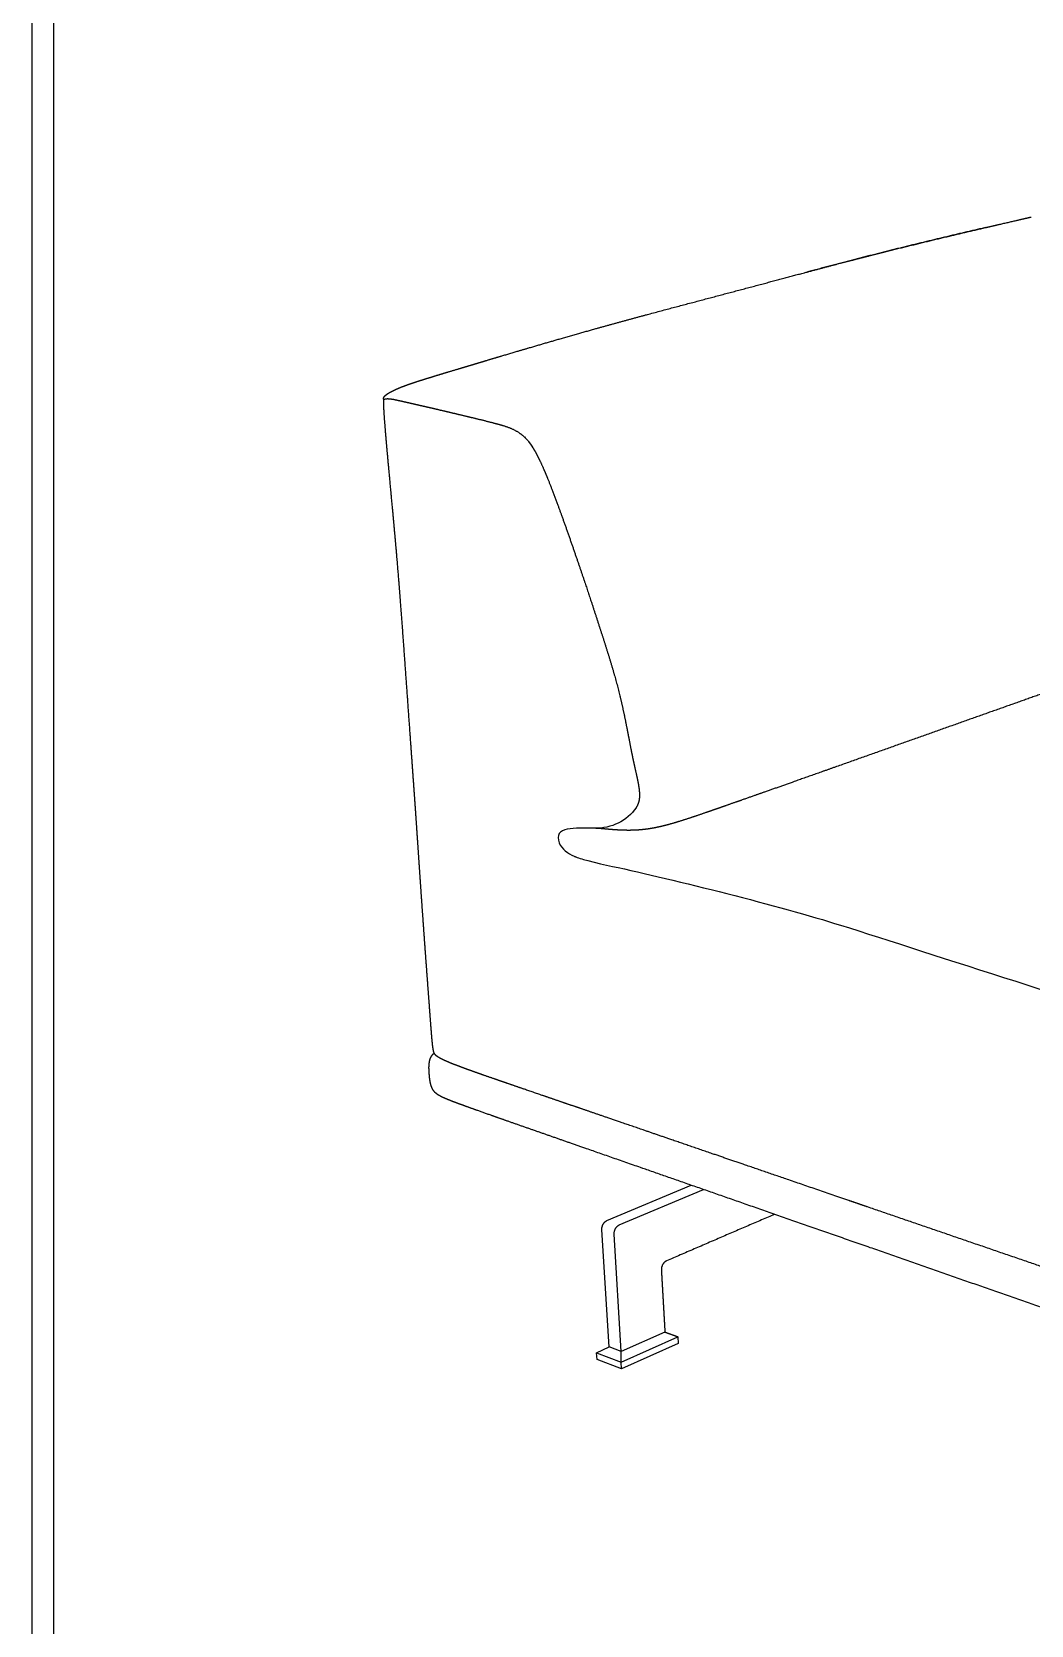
# Model space of a CAD drawing. Header units: millimetres. Extents: x 0 to 2575, y 0 to 3642.
# Drawn here: x 0 to 596, y 890 to 1840 of the extents above; entities that cross this region are included whole.
import ezdxf

# ---------------------------------------------------------------- set-up
doc = ezdxf.new("R2010")
doc.units = ezdxf.units.MM
doc.layers.add('4513 Delphi Corner module 85 x 85 cm', color=7, linetype='Continuous', true_color=0x000000)

msp = doc.modelspace()

# ---------------------------------------------------------------- linework, layer by layer
at = {"layer": '4513 Delphi Corner module 85 x 85 cm'}
for points in [[(0, 0), (2575.09, 0), (2575.09, 3641.92), (0, 3641.92)], [(12.82, 12.82), (2562.27, 12.82), (2562.27, 3629.1), (12.82, 3629.1)]]:
    msp.add_lwpolyline(points, close=True, dxfattribs=at)
for points in [[(294.56, 1597.72), (294.9, 1597.35), (295.04, 1597.19), (295.79, 1596.31), (296.12, 1595.89), (296.54, 1595.36), (297.28, 1594.35), (298.02, 1593.26), (298.74, 1592.15), (298.77, 1592.1), (299.51, 1590.87)], [(331.38, 1346.03), (338.95, 1344.18), (346.08, 1342.64)]]:
    msp.add_lwpolyline(points, dxfattribs=at)
at = {"layer": '4513 Delphi Corner module 85 x 85 cm', "color": 178, "lineweight": -3, "true_color": 0x000000}
for points in [[(342.88, 1131.45), (393.1, 1152.49)], [(350.24, 1128.81), (400.44, 1149.93)], [(336.71, 1052.52), (351.32, 1046.98), (385.14, 1062.04), (385.36, 1058.03), (351.56, 1042.94), (336.96, 1048.5), (336.71, 1052.52), (344.09, 1056.11), (339.82, 1125.97)], [(377.42, 1064.91), (385.14, 1062.04), (377.43, 1064.89), (377.42, 1064.88), (351.4, 1053.34), (347.17, 1123.32)], [(351.56, 1042.94), (351.32, 1046.98), (351.4, 1053.34), (344.09, 1056.11)]]:
    msp.add_lwpolyline(points, dxfattribs=at)
for points, weights, knots in [([(569.12, 1723.64), (572.83, 1724.5), (576.53, 1725.36), (585.94, 1727.54), (591.11, 1728.73), (595.75, 1729.79)], [4014.61927982, 4019.59317282, 4024.57422618, 4037.31627455, 4044.38019583, 4050.73713088], [1988.818274, 1988.818274, 1988.818274, 1988.818274, 2007.521104, 2007.521104, 2036.63313, 2036.63313, 2036.63313, 2036.63313]), ([(500.08, 1706.91), (512.03, 1709.96), (523.69, 1712.84), (546.88, 1718.43), (557.92, 1721.03), (569.12, 1723.64)], [3927.63575776, 3941.9352283, 3956.1860483, 3985.37702572, 3999.72039751, 4014.61927982], [1871.118924, 1871.118924, 1871.118924, 1871.118924, 1929.874577, 1929.874577, 1988.818274, 1988.818274, 1988.818274, 1988.818274]), ([(460.56, 1696.58), (468.11, 1698.59), (475.17, 1700.45), (488.54, 1703.95), (494.66, 1705.53), (500.08, 1706.91)], [3880.9948574, 3889.85988077, 3898.15520964, 3913.94003163, 3921.18361304, 3927.63575776], [1806.78701, 1806.78701, 1806.78701, 1806.78701, 1838.33681, 1838.33681, 1871.118924, 1871.118924, 1871.118924, 1871.118924]), ([(336.22, 1663.25), (351.04, 1667.4), (366.04, 1671.45), (394.79, 1679.12), (409.02, 1682.87), (423.13, 1686.61)], [3740.31760347, 3755.94160896, 3772.3360613, 3804.53734204, 3820.883628, 3837.26949328], [1672.646322, 1672.646322, 1672.646322, 1672.646322, 1739.046023, 1739.046023, 1806.317159, 1806.317159, 1806.317159, 1806.317159]), ([(260.32, 1641.07), (262, 1641.57), (263.69, 1642.08), (267.39, 1643.18), (269.17, 1643.72), (274.62, 1645.34), (278.46, 1646.49), (288.47, 1649.47), (294.81, 1651.34), (313.51, 1656.82), (325.17, 1660.16), (336.22, 1663.25)], [3662.60033752, 3664.31085678, 3666.01866933, 3669.76061129, 3671.56664156, 3677.07255161, 3680.96040221, 3691.11021402, 3697.55492501, 3716.70884928, 3728.75016957, 3740.31760347], [1562.641634, 1562.641634, 1562.641634, 1562.641634, 1568.355539, 1568.355539, 1575.17429, 1575.17429, 1592.145895, 1592.145895, 1619.892367, 1619.892367, 1672.646322, 1672.646322, 1672.646322, 1672.646322]), ([(220.16, 1628.38), (221.54, 1628.92), (222.95, 1629.43), (224.87, 1630.11), (225.36, 1630.27), (226.46, 1630.65), (227.18, 1630.9), (230.59, 1632.03), (233.31, 1632.88), (235.89, 1633.69), (237.48, 1634.18), (238.95, 1634.63), (240.28, 1635.04), (244.11, 1636.21), (247.7, 1637.29), (254.22, 1639.24), (257.29, 1640.16), (260.32, 1641.07)], [3624.26350428, 3625.41669785, 3626.62046675, 3628.30598683, 3628.73233991, 3629.71126773, 3630.36487114, 3633.45612937, 3636.00070604, 3638.45973191, 3639.97701035, 3641.38626763, 3642.68107678, 3646.38988614, 3649.94490468, 3656.43982229, 3659.53592173, 3662.60033752], [1506.80623, 1506.80623, 1506.80623, 1506.80623, 1511.80492, 1511.80492, 1513.794587, 1513.794587, 1517.063083, 1517.063083, 1528.242447, 1528.242447, 1528.242447, 1534.344541, 1534.344541, 1534.344541, 1549.039703, 1549.039703, 1562.641634, 1562.641634, 1562.641634, 1562.641634]), ([(210.44, 1623.08), (210.5, 1623.15), (210.59, 1623.24), (210.66, 1623.31), (210.86, 1623.5), (211.08, 1623.68), (211.31, 1623.86), (211.6, 1624.09), (211.93, 1624.31), (212.25, 1624.53), (212.31, 1624.57), (212.37, 1624.61), (212.51, 1624.7), (212.59, 1624.75), (212.69, 1624.81), (213.48, 1625.3), (214.39, 1625.79), (215.27, 1626.23), (215.99, 1626.59), (216.73, 1626.94), (217.48, 1627.26), (218.35, 1627.65), (219.25, 1628.02), (220.16, 1628.38)], [3614.27131048, 3614.39213083, 3614.54026141, 3614.65803296, 3614.97643584, 3615.28864549, 3615.59576192, 3615.99206758, 3616.39243501, 3616.77651758, 3616.84122116, 3616.91528083, 3617.0781133, 3617.17044911, 3617.27518668, 3618.16949333, 3619.07697632, 3619.92560353, 3620.61059424, 3621.294568, 3621.96009776, 3622.73813826, 3623.50954382, 3624.26350428], [1491.946872, 1491.946872, 1491.946872, 1491.946872, 1492.454502, 1492.454502, 1492.454502, 1493.721165, 1493.721165, 1493.721165, 1495.369451, 1495.369451, 1495.369451, 1495.733158, 1495.733158, 1496.081171, 1496.081171, 1496.081171, 1500.014009, 1500.014009, 1500.014009, 1503.150073, 1503.150073, 1503.150073, 1506.80623, 1506.80623, 1506.80623, 1506.80623]), ([(209.73, 1621.14), (209.72, 1621.2), (209.69, 1621.28), (209.66, 1621.37), (209.65, 1621.44), (209.64, 1621.5), (209.64, 1621.6), (209.64, 1621.66), (209.65, 1621.7), (209.66, 1621.76), (209.67, 1621.81), (209.69, 1621.87), (209.69, 1621.87), (209.69, 1621.88), (209.7, 1621.9), (209.71, 1621.92), (209.71, 1621.93), (209.74, 1622.03), (209.79, 1622.13), (209.83, 1622.21), (209.87, 1622.29), (209.92, 1622.38), (209.96, 1622.45)], [3611.82488145, 3611.74632233, 3611.68867426, 3611.69150453, 3611.69347172, 3611.72412621, 3611.80309454, 3611.85807604, 3611.91282061, 3611.98236571, 3612.0540086, 3612.12945863, 3612.14179199, 3612.15294482, 3612.18385108, 3612.20502386, 3612.22633289, 3612.38230519, 3612.55923898, 3612.72726697, 3612.89164783, 3613.07809764, 3613.24865556], [1488.226806, 1488.226806, 1488.226806, 1488.226806, 1488.529665, 1488.529665, 1488.529665, 1488.746482, 1488.746482, 1488.98521, 1488.98521, 1488.98521, 1489.278541, 1489.278541, 1489.278541, 1489.318533, 1489.318533, 1489.403001, 1489.403001, 1489.403001, 1490.013958, 1490.013958, 1490.013958, 1490.623198, 1490.623198, 1490.623198, 1490.623198]), ([(209.8, 1617.48), (209.76, 1618.37), (209.73, 1619.5), (209.74, 1620.38), (209.75, 1620.5), (209.75, 1620.63), (209.75, 1620.84), (209.75, 1620.92), (209.75, 1621.05), (209.74, 1621.09), (209.73, 1621.14)], [3612.35931495, 3612.19479493, 3612.01782913, 3612.00933278, 3612.0081563, 3612.01270133, 3612.00896417, 3612.00544117, 3611.9369205, 3611.88449515, 3611.83151292], [1484.194356, 1484.194356, 1484.194356, 1484.194356, 1487.351157, 1487.351157, 1487.351157, 1487.792796, 1487.792796, 1488.027466, 1488.027466, 1488.226806, 1488.226806, 1488.226806, 1488.226806]), ([(211.47, 1594.8), (211.15, 1598.44), (210.83, 1602.29), (210.28, 1609.35), (209.93, 1614.04), (209.8, 1617.48)], [3619.05676487, 3617.80336577, 3616.52090611, 3614.35359991, 3612.99516709, 3612.35931495], [1459.056213, 1459.056213, 1459.056213, 1459.056213, 1472.177193, 1472.177193, 1484.194356, 1484.194356, 1484.194356, 1484.194356]), ([(209.96, 1622.45), (209.96, 1622.46), (209.97, 1622.46), (209.97, 1622.47), (209.98, 1622.48), (209.99, 1622.5), (210, 1622.51), (210.01, 1622.53), (210.02, 1622.54), (210.03, 1622.56), (210.06, 1622.61), (210.09, 1622.66), (210.18, 1622.78), (210.21, 1622.82), (210.26, 1622.88), (210.32, 1622.95), (210.38, 1623.02), (210.44, 1623.08)], [3613.24865556, 3613.25478654, 3613.26090277, 3613.2902674, 3613.31330137, 3613.35731715, 3613.37831376, 3613.41874958, 3613.43818395, 3613.4574476, 3613.55321598, 3613.617068, 3613.78403003, 3613.84968409, 3613.94034762, 3614.04898613, 3614.16022394, 3614.27131048], [1490.623198, 1490.623198, 1490.623198, 1490.623198, 1490.644238, 1490.644238, 1490.724473, 1490.724473, 1490.79914, 1490.79914, 1490.869672, 1490.869672, 1490.869672, 1491.189322, 1491.189322, 1491.514706, 1491.514706, 1491.514706, 1491.946872, 1491.946872, 1491.946872, 1491.946872]), ([(216.17, 1543.8), (215.82, 1547.71), (215.41, 1552.1), (214.49, 1561.99), (214.07, 1566.52), (213.01, 1577.95), (212.14, 1587.24), (211.47, 1594.8)], [3638.09451142, 3636.57349976, 3634.87764196, 3631.09320797, 3629.3782561, 3625.0927113, 3621.66441186, 3619.05676487], [1401.313682, 1401.313682, 1401.313682, 1401.313682, 1416.058794, 1416.058794, 1431.245255, 1431.245255, 1459.056213, 1459.056213, 1459.056213, 1459.056213]), ([(219.8, 1500.65), (219.28, 1507.42), (218.74, 1514.18), (217.53, 1528.65), (216.85, 1536.28), (216.17, 1543.8)], [3655.21472906, 3652.50727846, 3649.7953105, 3644.03064497, 3641.02221105, 3638.09451142], [1351.745218, 1351.745218, 1351.745218, 1351.745218, 1374.840252, 1374.840252, 1401.313682, 1401.313682, 1401.313682, 1401.313682]), ([(631.75, 1455.93), (620.54, 1451.99), (609.41, 1448.06), (585.83, 1439.73), (573.33, 1435.3), (560.86, 1430.88)], [3896.47443529, 3882.28978495, 3868.20602435, 3838.53041617, 3822.89618947, 3807.35193195], [856.112249, 856.112249, 856.112249, 856.112249, 912.800289, 912.800289, 976.589308, 976.589308, 976.589308, 976.589308]), ([(478.85, 1401.79), (467.39, 1397.73), (456.53, 1393.88), (439.71, 1387.94), (433.76, 1385.84), (424.82, 1382.69), (421.19, 1381.42), (414.25, 1378.99), (410.95, 1377.83), (407.58, 1376.66)], [3707.80187516, 3694.31939372, 3681.65534592, 3662.33258792, 3655.56855389, 3645.49818257, 3641.43840119, 3633.74517297, 3630.10463274, 3626.43922495], [1110.239229, 1110.239229, 1110.239229, 1110.239229, 1155.49031, 1155.49031, 1184.127035, 1184.127035, 1203.238452, 1203.238452, 1220.123956, 1220.123956, 1220.123956, 1220.123956]), ([(228.56, 1379.35), (228.39, 1381.73), (228.22, 1384.14), (227.87, 1389), (227.69, 1391.52), (227.5, 1394.15)], [3703.70015025, 3702.75364931, 3701.78517325, 3699.83478201, 3698.82208975, 3697.76354934], [1210.057917, 1210.057917, 1210.057917, 1210.057917, 1218.87868, 1218.87868, 1227.527488, 1227.527488, 1227.527488, 1227.527488]), ([(229.19, 1370.16), (229.09, 1371.67), (228.99, 1373.19), (228.77, 1376.3), (228.66, 1377.84), (228.56, 1379.35)], [3707.30254156, 3706.71993838, 3706.12742103, 3704.91038846, 3704.30251285, 3703.70015025], [1199.210891, 1199.210891, 1199.210891, 1199.210891, 1204.610481, 1204.610481, 1210.057917, 1210.057917, 1210.057917, 1210.057917]), ([(407.58, 1376.66), (404.68, 1375.65), (401.64, 1374.59), (394.93, 1372.3), (390.81, 1370.92), (384.65, 1368.99), (382.24, 1368.27), (377.92, 1367.08), (375.89, 1366.56), (373.54, 1366.04), (373.27, 1365.99), (371.73, 1365.66), (370.45, 1365.41), (367.98, 1365), (366.83, 1364.83), (364.19, 1364.5), (362.75, 1364.37), (361.33, 1364.28)], [3626.43922495, 3623.28309341, 3620.04192701, 3613.10331712, 3609.00201733, 3603.49565851, 3601.47158596, 3598.33341116, 3597.02422891, 3595.86250411, 3595.7342862, 3595.03414286, 3594.56726946, 3593.95176201, 3593.78143916, 3593.66082918, 3593.79254187, 3594.08114706], [1220.123956, 1220.123956, 1220.123956, 1220.123956, 1233.108783, 1233.108783, 1249.32827, 1249.32827, 1258.567826, 1258.567826, 1265.841578, 1265.841578, 1266.777924, 1266.777924, 1271.149892, 1271.149892, 1275.02767, 1275.02767, 1280.04771, 1280.04771, 1280.04771, 1280.04771]), ([(337.31, 1365.25), (336.81, 1365.28), (336.35, 1365.3), (335.83, 1365.32), (335.69, 1365.32)], [1, 3610.67680527, 3611.53579644, 3612.87602826, 1], [1313.348987, 1313.348987, 1313.348987, 1313.348987, 1316.489524, 1320.346207, 1320.346207, 1320.346207, 1320.346207]), ([(353.96, 1364.12), (351, 1364.18), (348.11, 1364.36), (344.06, 1364.69), (342.67, 1364.81), (339.93, 1365.06), (338.4, 1365.19), (337.31, 1365.25)], [3596.61889184, 3598.04721606, 3599.78594936, 3602.76574941, 3603.9028182, 3606.46907647, 3608.12041794, 3609.87638258], [1288.85996, 1288.85996, 1288.85996, 1288.85996, 1300.25591, 1300.25591, 1306.347508, 1306.347508, 1313.348987, 1313.348987, 1313.348987, 1313.348987]), ([(239.18, 1234.11), (239.02, 1235.13), (238.88, 1236.37), (238.68, 1238.32), (238.59, 1239.32), (238.5, 1240.27), (238.27, 1242.92), (238.05, 1246.01), (237.85, 1248.63)], [3762.17542378, 3761.89455112, 3761.45770413, 3760.73666472, 3760.35191251, 3759.97568398, 3758.9219402, 3757.62345349, 3756.50304082], [1035.833829, 1035.833829, 1035.833829, 1035.833829, 1039.63502, 1039.63502, 1043.228689, 1043.228689, 1043.228689, 1053.420691, 1053.420691, 1053.420691, 1053.420691]), ([(236.98, 1225.75), (237.07, 1226.36), (237.2, 1227), (237.4, 1227.61), (237.61, 1228.28), (237.9, 1228.93), (238.29, 1229.52), (238.3, 1229.54), (238.31, 1229.56), (238.33, 1229.58), (238.55, 1229.91), (238.79, 1230.21), (239.06, 1230.49), (239.34, 1230.79), (239.62, 1231.05), (239.91, 1231.28)], [3767.35431614, 3767.23182684, 3767.16201436, 3767.17190807, 3767.18285379, 3767.28966028, 3767.54963256, 3767.55920481, 3767.56885075, 3767.57857281, 3767.7256764, 3767.88980166, 3768.08656711, 3768.29763795, 3768.53409639, 3768.81486668], [0, 0, 0, 0, 2.196376, 2.196376, 2.196376, 4.610686, 4.610686, 4.610686, 4.700055, 4.700055, 4.700055, 6.053384, 6.053384, 6.053384, 7.471346, 7.471346, 7.471346, 7.471346]), ([(242.7, 1228.61), (242.3, 1228.85), (241.89, 1229.12), (241.52, 1229.4), (241.21, 1229.63), (240.88, 1229.91), (240.6, 1230.23), (240.56, 1230.28), (240.52, 1230.33), (240.48, 1230.38), (240.23, 1230.68), (240, 1231.04), (239.81, 1231.53), (239.73, 1231.71), (239.67, 1231.9), (239.61, 1232.09), (239.41, 1232.74), (239.28, 1233.48), (239.18, 1234.11)], [3758.38942938, 3758.92964938, 3759.51044252, 3760.05617721, 3760.50274089, 3761.00558131, 3761.41494389, 3761.47324411, 3761.53066703, 3761.58677953, 3761.94146935, 3762.22658813, 3762.36844534, 3762.42198886, 3762.45231347, 3762.46482401, 3762.50608451, 3762.35115106, 3762.17542378], [1026.061047, 1026.061047, 1026.061047, 1026.061047, 1028.565265, 1028.565265, 1028.565265, 1030.66108, 1030.66108, 1030.66108, 1030.948103, 1030.948103, 1030.948103, 1032.750572, 1032.750572, 1032.750572, 1033.446202, 1033.446202, 1033.446202, 1035.833829, 1035.833829, 1035.833829, 1035.833829]), ([(248.87, 1225.67), (248.51, 1225.82), (248.15, 1225.97), (247.79, 1226.13), (246.58, 1226.64), (245.33, 1227.21), (244.24, 1227.77), (243.86, 1227.96), (243.48, 1228.16), (243.13, 1228.36), (242.98, 1228.44), (242.84, 1228.53), (242.7, 1228.61)], [3750.48774672, 3750.89812666, 3751.31067008, 3751.7258571, 3753.11791913, 3754.63804206, 3756.12830652, 3756.64638934, 3757.18089094, 3757.72062394, 3757.9410686, 3758.16426623, 3758.38942938], [1014.027578, 1014.027578, 1014.027578, 1014.027578, 1016.006498, 1016.006498, 1016.006498, 1022.79897, 1022.79897, 1022.79897, 1025.117656, 1025.117656, 1025.117656, 1026.061047, 1026.061047, 1026.061047, 1026.061047]), ([(236.93, 1219.01), (236.86, 1220.08), (236.78, 1221.16), (236.76, 1222.26), (236.76, 1222.8), (236.76, 1223.34), (236.79, 1223.88)], [3769.27575931, 3768.83228751, 3768.46556629, 3768.15618452, 3768.00625697, 3767.87141545, 3767.7486793], [1699.747605, 1699.747605, 1699.747605, 1699.747605, 1703.660468, 1703.660468, 1703.660468, 1705.561618, 1705.561618, 1705.561618, 1705.561618]), ([(237.95, 1212.26), (237.61, 1213.42), (237.38, 1214.57), (237.23, 1215.75), (237.09, 1216.86), (237.01, 1217.93), (236.93, 1219.01)], [3771.16828533, 3770.96001075, 3770.71463255, 3770.39087367, 3770.0841763, 3769.72120724, 3769.27575931], [1691.69318, 1691.69318, 1691.69318, 1691.69318, 1695.83087, 1695.83087, 1695.83087, 1699.747605, 1699.747605, 1699.747605, 1699.747605]), ([(283.12, 1213.34), (282.51, 1213.55), (281.89, 1213.76), (281.28, 1213.97), (278.45, 1214.95), (275.63, 1215.92), (270.01, 1217.87), (267.21, 1218.85), (264.43, 1219.83), (262.89, 1220.38), (261.36, 1220.93), (258.32, 1222.03), (256.81, 1222.59), (255.3, 1223.15)], [3715.89675522, 3716.49283632, 3717.08899415, 3717.68526874, 3720.4402404, 3723.19766629, 3728.72529058, 3731.49530454, 3734.27778684, 3735.81691458, 3737.35994458, 3740.45775592, 3742.01253935, 3743.57671648], [955.806927, 955.806927, 955.806927, 955.806927, 958.860769, 958.860769, 958.860769, 972.970484, 972.970484, 987.080209, 987.080209, 987.080209, 994.884935, 994.884935, 1002.689708, 1002.689708, 1002.689708, 1002.689708]), ([(257.31, 1200.05), (254.84, 1200.94), (251.96, 1202), (249.56, 1202.94), (248.74, 1203.27), (247.88, 1203.61), (246.19, 1204.32), (245.21, 1204.76), (244.33, 1205.19), (243.85, 1205.43), (243.36, 1205.69), (242.89, 1205.96), (242.73, 1206.05), (242.57, 1206.14), (242.42, 1206.24), (241.9, 1206.57), (241.37, 1206.93), (240.85, 1207.38), (240.81, 1207.42), (240.76, 1207.47), (240.72, 1207.51), (240.41, 1207.79), (240.11, 1208.09), (239.84, 1208.43), (239.48, 1208.87), (239.16, 1209.35), (238.88, 1209.89), (238.85, 1209.94), (238.82, 1210), (238.76, 1210.12), (238.73, 1210.17), (238.68, 1210.28), (238.66, 1210.33), (238.63, 1210.38), (238.36, 1210.99), (238.13, 1211.63), (237.95, 1212.26)], [3753.52058619, 3756.01915627, 3758.96455723, 3761.45238514, 3762.30460009, 3763.19116522, 3764.96307682, 3765.98943617, 3766.88219269, 3767.36333893, 3767.86344061, 3768.32559381, 3768.47965153, 3768.63315279, 3768.78309218, 3769.27913144, 3769.74805184, 3770.13674058, 3770.1714063, 3770.20542511, 3770.23883489, 3770.46123229, 3770.65226981, 3770.82483725, 3771.04585991, 3771.18615303, 3771.25643402, 3771.26414115, 3771.27096538, 3771.28222253, 3771.28683649, 3771.29469534, 3771.29795616, 3771.30058965, 3771.33027316, 3771.28151234, 3771.16828533], [1656.194745, 1656.194745, 1656.194745, 1656.194745, 1669.530866, 1669.530866, 1669.530866, 1673.907031, 1673.907031, 1678.690857, 1678.690857, 1678.690857, 1681.22553, 1681.22553, 1681.22553, 1682.05811, 1682.05811, 1682.05811, 1684.815363, 1684.815363, 1684.815363, 1685.061153, 1685.061153, 1685.061153, 1686.692613, 1686.692613, 1686.692613, 1688.772838, 1688.772838, 1688.772838, 1689.003009, 1689.003009, 1689.207132, 1689.207132, 1689.408671, 1689.408671, 1689.408671, 1691.69318, 1691.69318, 1691.69318, 1691.69318]), ([(315.03, 1202.39), (309.67, 1204.23), (304.33, 1206.06), (293.69, 1209.71), (288.4, 1211.53), (283.12, 1213.34)], [3685.21900663, 3690.32871402, 3695.43883521, 3705.66320846, 3710.77731845, 3715.89675522], [903.351139, 903.351139, 903.351139, 903.351139, 929.579033, 929.579033, 955.806927, 955.806927, 955.806927, 955.806927]), ([(330.74, 1174.25), (322.63, 1177.08), (314.98, 1179.75), (299.4, 1185.19), (291.25, 1188.03), (283.34, 1190.81), (278.8, 1192.4), (274.49, 1193.92), (265.94, 1196.94), (261.56, 1198.5), (257.31, 1200.05)], [3682.22461961, 3689.92096612, 3697.21639066, 3712.17057365, 3720.04189794, 3727.7379508, 3732.17179921, 3736.3938045, 3744.84580414, 3749.21013991, 3753.52058619], [1534.524987, 1534.524987, 1534.524987, 1534.524987, 1570.423435, 1570.423435, 1612.36299, 1612.36299, 1612.36299, 1633.180853, 1633.180853, 1656.194745, 1656.194745, 1656.194745, 1656.194745])]:
    msp.add_rational_spline(points, weights, degree=3, knots=knots, dxfattribs=at)
for points, weights, degree in [([(568.57, 1723.5), (545.74, 1718.18), (523.07, 1712.77), (499.49, 1706.76)], [4015.35427869, 3986.11102892, 3957.58544786, 3928.3453276], 3), ([(499.49, 1706.76), (487.42, 1703.68), (475.1, 1700.44), (462.38, 1697.06)], [3928.3453276, 3913.54648464, 3898.56461127, 3883.18820823], 3), ([(423.13, 1686.61), (436.31, 1690.11), (448.62, 1693.41), (460.56, 1696.58)], [3836.84993974, 3852.02639736, 3866.68496449, 3880.9948574], 3), ([(307.59, 1573.89), (307.59, 1573.89), (307.59, 1573.89), (307.59, 1573.89)], [3529.33654014, 3529.33662923, 3529.33668449, 3529.33670526], 3), ([(222.77, 1460.3), (221.81, 1473.7), (220.84, 1487.16), (219.8, 1500.65)], [3671.27281358, 3665.94615526, 3660.61372323, 3655.21472906], 3), ([(225.47, 1422.53), (224.56, 1435.26), (223.66, 1447.84), (222.77, 1460.3)], [3686.35784101, 3681.26398757, 3676.23380727, 3671.27281358], 3), ([(560.86, 1430.88), (533.99, 1421.36), (506.73, 1411.68), (478.85, 1401.79)], [3807.35193195, 3774.29710299, 3741.03730069, 3707.80187516], 3), ([(227.5, 1394.15), (226.84, 1403.38), (226.16, 1412.85), (225.47, 1422.53)], [3697.76354934, 3694.05040647, 3690.24608717, 3686.35784101], 3), ([(358.42, 1406.75), (358.42, 1406.75), (358.42, 1406.75), (358.42, 1406.75)], [3551.33077306, 3551.33082728, 3551.3308815, 3551.33093572], 3), ([(230.05, 1357.5), (229.76, 1361.82), (229.47, 1366.04), (229.19, 1370.16)], [3712.18486142, 3710.52108176, 3708.89634523, 3707.30254156], 3), ([(361.33, 1364.28), (358.76, 1364.11), (356.28, 1364.08), (353.96, 1364.12)], [3594.08114706, 3594.60594127, 3595.50286118, 3596.61889184], 3), ([(231.25, 1339.74), (230.86, 1345.49), (230.46, 1351.41), (230.05, 1357.5)], [3719.05381236, 3716.80978141, 3714.52934248, 3712.18486142], 3), ([(232.79, 1317.55), (232.28, 1324.81), (231.76, 1332.2), (231.25, 1339.74)], [3727.84309766, 3724.93157055, 3721.99695163, 3719.05381236], 3), ([(234.54, 1293.09), (233.95, 1301.18), (233.37, 1309.33), (232.79, 1317.55)], [3737.78929462, 3734.46017362, 3731.14377416, 3727.84309766], 3), ([(236.31, 1269.07), (235.71, 1277.11), (235.12, 1285.12), (234.54, 1293.09)], [3747.80132373, 3744.40928954, 3741.0722333, 3737.78929462], 3), ([(237.85, 1248.63), (237.33, 1255.57), (236.81, 1262.38), (236.31, 1269.07)], [3756.50304082, 3753.54247731, 3750.63030446, 3747.80132373], 3), ([(236.79, 1223.88), (236.82, 1224.46), (236.88, 1225.04), (236.97, 1225.63)], [3767.7486793, 3767.5055871, 3767.25815074, 3767.00481658], 3), ([(236.97, 1225.63), (236.97, 1225.67), (236.97, 1225.71), (236.98, 1225.75)], [3767.00481658, 3767.12105014, 3767.23748097, 3767.35431614], 3), ([(236.98, 1225.75), (236.99, 1225.8), (237, 1225.84), (237.01, 1225.89)], [3767.35431614, 3767.48790303, 3767.62201851, 3767.7569721], 3), ([(241.75, 1229.23), (241.75, 1229.23), (241.76, 1229.23), (241.76, 1229.23)], [3777.41090146, 3777.4140722, 3777.41724387, 3777.42041647], 3), ([(255.3, 1223.15), (253.21, 1223.94), (250.88, 1224.84), (248.87, 1225.67)], [3743.57671648, 3745.76308422, 3748.22521276, 3750.48774672], 3), ([(328.8, 1197.67), (324.2, 1199.25), (319.61, 1200.82), (315.03, 1202.39)], [3672.15907212, 3676.51228347, 3680.86547637, 3685.21900663], 3), ([(352.02, 1189.7), (343.48, 1192.63), (335.83, 1195.26), (328.8, 1197.67)], [3650.33193267, 3658.32769648, 3665.5246225, 3672.15907212], 3), ([(405.64, 1171.31), (383.7, 1178.83), (366.56, 1184.71), (352.02, 1189.7)], [3600.91527706, 3620.97034653, 3636.79584788, 3650.33193267], 3), ([(499.78, 1115.27), (434.9, 1137.91), (372.06, 1159.83), (330.74, 1174.25)], [3528.72382828, 3586.10146201, 3643.47909574, 3682.22461961], 3), ([(486.99, 1143.4), (455.02, 1154.37), (427.83, 1163.7), (405.64, 1171.31)], [3528.44559896, 3556.57557, 3580.8602076, 3600.91527706], 3), ([(498.26, 1139.53), (494.5, 1140.83), (490.74, 1142.11), (486.99, 1143.4)], [3518.63692315, 3521.90648116, 3525.17604005, 3528.44559896], 3), ([(339.82, 1125.97), (339.57, 1130.07), (342.88, 1131.45)], [3721.50128192, 2630.30116268, 3723.4944208], 2), ([(442.81, 1135.15), (410.88, 1121.4), (378.31, 1107.37)], [3834.37439221, 3796.94520065, 3759.5160091], 2), ([(591.83, 1107.44), (560.16, 1118.3), (528.98, 1129), (498.26, 1139.53)], [3439.25298123, 3465.71394739, 3492.175416, 3518.63692315], 3), ([(347.17, 1123.32), (346.93, 1127.42), (350.24, 1128.81)], [3714.48829032, 2625.34222876, 3716.48142919], 2), ([(684.2, 1050.92), (636.08, 1067.71), (566.81, 1091.88), (499.78, 1115.27)], [3375.22303695, 3413.96856082, 3471.34619455, 3528.72382828], 3), ([(378.31, 1107.37), (375.07, 1105.97), (375.3, 1101.93)], [3759.5160091, 2655.77227203, 3757.52287022], 2), ([(683.2, 1076.1), (652.29, 1086.7), (621.84, 1097.14), (591.83, 1107.44)], [3365.11834087, 3389.82964373, 3414.54105135, 3439.25298123], 3), ([(375.3, 1101.93), (376.36, 1083.37), (377.42, 1064.88)], [3757.52287022, 3765.31194348, 3773.10101674], 2)]:
    msp.add_rational_spline(points, weights, degree=degree, dxfattribs=at)
at = {"layer": '4513 Delphi Corner module 85 x 85 cm'}
for points, weights, knots in [([(209.73, 1621.14), (209.73, 1621.13), (209.76, 1621.11), (209.87, 1621.13), (210.18, 1621.23), (210.83, 1621.41), (211.62, 1621.5), (212.08, 1621.5)], [3611.82488145, 3611.57305517, 3610.90615768, 3609.82332638, 3608.16682812, 3606.11682871, 3604.52521024, 3603.74809196], [0.1740231, 0.1740231, 0.1740231, 0.1740231, 0.25, 0.375, 0.5, 0.75, 1, 1, 1, 1]), ([(299.51, 1590.87), (299.76, 1590.43), (300.01, 1589.99), (300.26, 1589.56), (301.64, 1587.09), (302.94, 1584.42), (305.28, 1579.23), (306.4, 1576.56), (307.46, 1573.95)], [3529.87764003, 3529.81964167, 3529.76164332, 3529.70364496, 3529.40473728, 3529.24262674, 3529.08623653, 3529.08324824, 3529.12472725], [22, 22, 22, 22, 23, 23, 23, 32.33638, 32.33638, 41.423568, 41.423568, 41.423568, 41.423568]), ([(307.46, 1573.95), (310.32, 1566.92), (313.39, 1558.63), (315.96, 1551.51), (318.84, 1543.51), (321.76, 1535.12), (324.51, 1527.08)], [3529.12472725, 3529.23637577, 3529.69454783, 3530.16510211, 3530.69319964, 3531.36150321, 3532.04773062], [41.423568, 41.423568, 41.423568, 41.423568, 66.87704, 66.87704, 66.87704, 94.295253, 94.295253, 94.295253, 94.295253]), ([(350.58, 1444.22), (352.2, 1437.58), (353.58, 1430.9), (354.87, 1424.27), (355.48, 1421.2), (356.06, 1418.13), (357.19, 1412.29), (357.75, 1409.46), (358.33, 1406.7)], [3541.60831648, 3542.86940532, 3544.39796985, 3546.11356928, 3546.91052947, 3547.7488937, 3549.42606686, 3550.27543922, 3551.13806035], [186.699719, 186.699719, 186.699719, 186.699719, 208.7258, 208.7258, 208.7258, 218.973433, 218.973433, 228.300054, 228.300054, 228.300054, 228.300054]), ([(358.33, 1406.7), (358.85, 1404.24), (359.41, 1401.77), (360.43, 1397.23), (360.92, 1395.03), (361.32, 1392.95), (361.66, 1391.15), (361.97, 1389.28), (362.27, 1385.97), (362.3, 1384.42), (362.13, 1382.97)], [3551.13876745, 3551.90861123, 3552.70801013, 3554.26780241, 3555.06294783, 3555.8802905, 3556.58718991, 3557.3706215, 3558.92672192, 3559.72120685, 3560.5828443], [228.300054, 228.300054, 228.300054, 228.300054, 236.681752, 236.681752, 243.892639, 243.892639, 243.892639, 250.153035, 250.153035, 255.5985, 255.5985, 255.5985, 255.5985]), ([(362.13, 1382.97), (362, 1381.96), (361.77, 1380.99), (361.34, 1379.82), (361.24, 1379.57), (361.04, 1379.12), (360.95, 1378.93), (360.76, 1378.56), (360.67, 1378.39), (360.47, 1378.05), (360.37, 1377.89), (360.27, 1377.73), (360.25, 1377.69), (360.23, 1377.66), (360.19, 1377.61)], [1, 3561.18533378, 3561.81349779, 3562.66824129, 3562.86155151, 3563.20994245, 3563.36398604, 3563.66491123, 3563.81162807, 3564.10428697, 3564.25197332, 3564.39893586, 3564.43282924, 3564.4636566, 1], [255.5985, 255.5985, 255.5985, 255.5985, 259.379809, 259.379809, 260.469679, 260.469679, 261.321303, 261.321303, 262.119451, 262.119451, 262.901914, 262.901914, 262.901914, 263.127032, 263.127032, 263.127032, 263.127032])]:
    msp.add_rational_spline(points, weights, degree=3, knots=knots, dxfattribs=at)
for points, weights in [([(212.08, 1621.5), (212.99, 1621.51), (215.36, 1621.19), (218.13, 1620.57), (219.45, 1620.27)], [3603.74809196, 3602.19385539, 3599.23490988, 3596.55251038, 3595.27481982]), ([(219.45, 1620.27), (222.1, 1619.67), (224.51, 1619.13), (227.05, 1618.55)], [3595.27481982, 3592.71943872, 3590.41809441, 3587.99098267]), ([(227.05, 1618.55), (229.59, 1617.97), (232.27, 1617.35), (235.26, 1616.66)], [3587.99098267, 3585.56387094, 3583.01099178, 3580.17605382]), ([(235.26, 1616.66), (238.25, 1615.97), (241.55, 1615.2), (245.38, 1614.29)], [3580.17605382, 3577.34111585, 3574.22411907, 3570.61287993]), ([(245.38, 1614.29), (249.22, 1613.39), (253.6, 1612.35), (259.08, 1611.04)], [3570.61287993, 3567.0016408, 3562.89615931, 3557.77200007]), ([(259.08, 1611.04), (261.82, 1610.39), (267.87, 1608.94), (274.21, 1607.34), (277.25, 1606.52)], [3557.77200007, 3555.20992045, 3549.57642235, 3544.20880603, 3541.9126082]), ([(277.25, 1606.52), (280.29, 1605.7), (286.09, 1604.02), (291.24, 1600.91), (293.62, 1598.65)], [3541.9126082, 3539.61641037, 3535.79923537, 3533.25801041, 3532.23776262]), ([(324.51, 1527.08), (329.53, 1512.46), (333.68, 1499.96), (338.42, 1485.33)], [3532.04773062, 3533.2969604, 3534.52180809, 3536.05778522]), ([(338.42, 1485.33), (342.79, 1471.87), (347.25, 1457.9), (350.58, 1444.22)], [3536.05783168, 3537.47324824, 3539.01524449, 3541.60823975]), ([(323.35, 1348.68), (323.68, 1348.54), (324.02, 1348.4), (324.38, 1348.26)], [3611.7958424, 3611.49066294, 3611.17244793, 3610.840677])]:
    msp.add_rational_spline(points, weights, degree=3, dxfattribs=at)
for points in [[(293.62, 1598.65), (293.87, 1598.4), (294.32, 1597.98), (294.56, 1597.72)], [(360.19, 1377.61), (354.96, 1369.7), (345.34, 1365.15), (335.69, 1365.32)], [(335.69, 1365.32), (324.03, 1365.54), (310.49, 1366.57), (314.41, 1356.58)], [(314.41, 1356.58), (315.76, 1353.12), (319.71, 1350.19), (323.35, 1348.68)], [(324.38, 1348.26), (326.22, 1347.55), (329.47, 1346.49), (331.38, 1346.03)], [(346.08, 1342.64), (382.81, 1334.75), (446.26, 1318.91), (482.04, 1307.58)], [(482.04, 1307.58), (537.84, 1289.91), (635.24, 1258.24), (691.06, 1240.63)]]:
    msp.add_open_spline(points, degree=3, dxfattribs=at)

doc.saveas('drawing.dxf')
